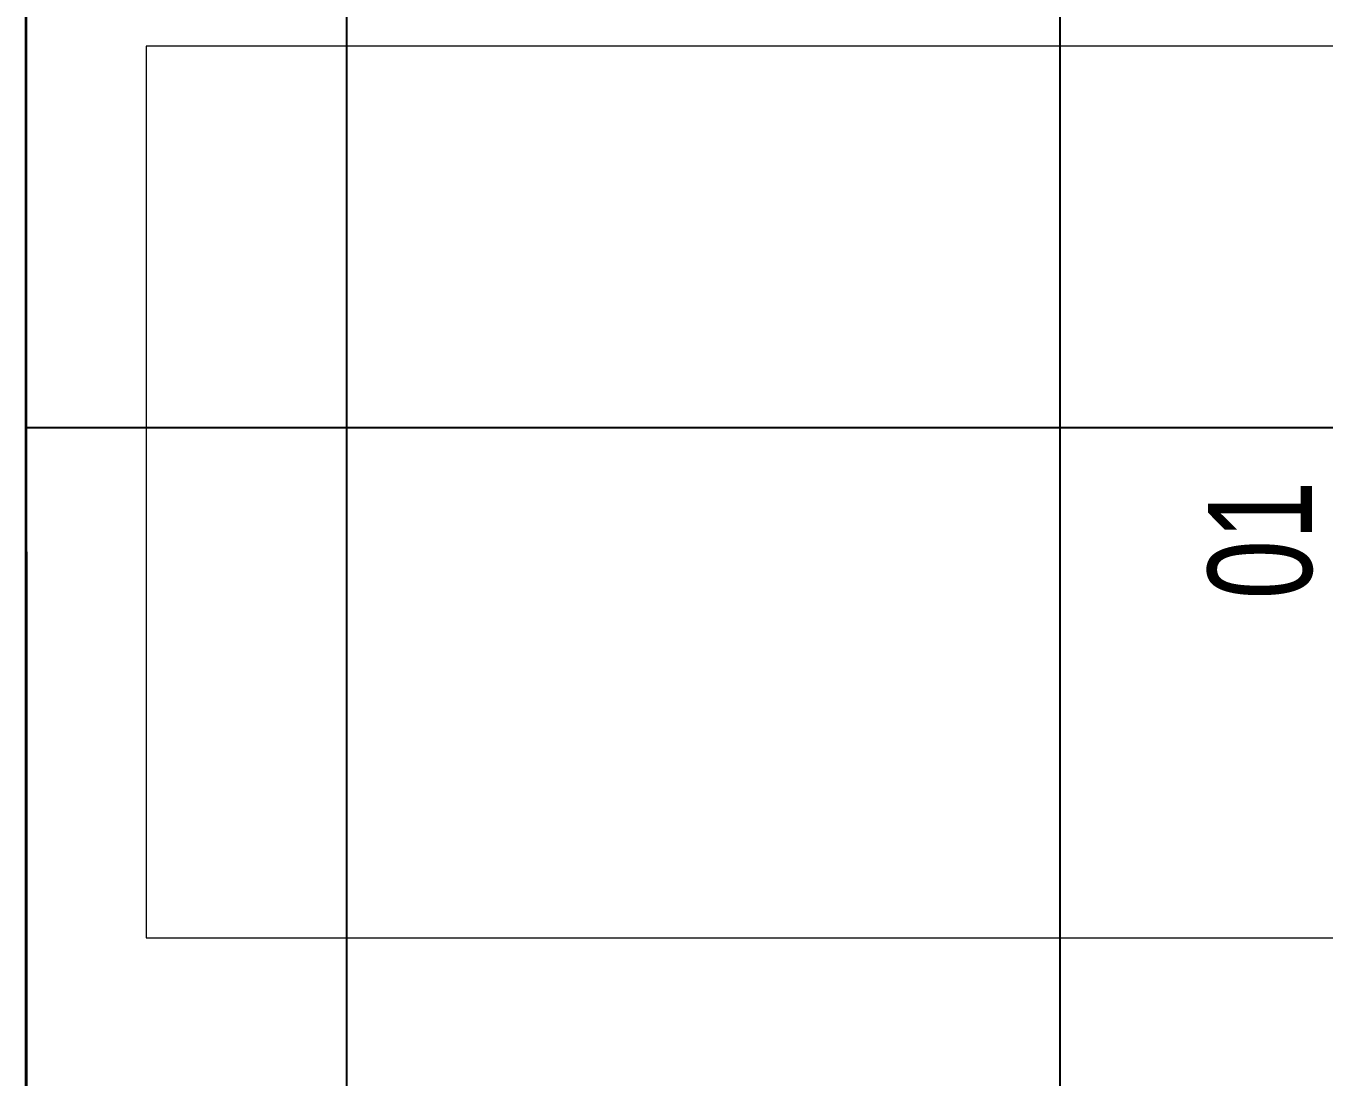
# Model space of a CAD drawing. Extents: x -509638 to 57327, y -29287 to 19916.
# Drawn here: x 25876 to 26968, y -12176 to -11292 of the extents above; entities that cross this region are included whole.
import ezdxf

# ---------------------------------------------------------------- set-up
doc = ezdxf.new("R2010")
doc.units = 0
doc.header["$LTSCALE"] = 0.25
doc.linetypes.add('DASHDOT', pattern=[25.4, 12.7, -6.35, 0, -6.35])
for name, color, linetype, lineweight in [('01-First Floor$0$72_EGR_EQP_TAG', 142, 'Continuous', 5), ('01-First Floor$0$LOADING', 253, 'Continuous', 5), ('E-LITE-CLNG-CNDT', 6, 'DASHDOT', 35)]:
    doc.layers.add(name, color=color, linetype=linetype, lineweight=lineweight)
doc.layers.add('01-First Floor$0$FALSE CEILING', color=251, linetype='Continuous')
doc.layers.add('01-First Floor$0$X-WHITE glass', color=255, linetype='Continuous')
doc.styles.add('01-First Floor$0$X3G_ENTITY_257CFD', font='swisscl.ttf', dxfattribs={"height": 200})

# ---------------------------------------------------------------- blocks, each defined once
blk = doc.blocks.new('01-First Floor')
at = {"layer": '01-First Floor$0$FALSE CEILING', "linetype": 'Continuous'}
for p, q in [((26146, -12830), (26146, -8830)), ((26746, -12830), (26746, -8830)), ((25876, -12829.8, 0), (25876, -10709.8, 0)), ((25876, -11630), (29376, -11630))]:
    blk.add_line(p, q, dxfattribs=at)
at = {"layer": '01-First Floor$0$FALSE CEILING'}
blk.add_lwpolyline([(29376, -8830), (25876, -8830), (25876, -10710), (25876, -10710), (25876, -12830), (29376, -12830), (29376, -8830)], dxfattribs=at)
at = {"layer": '01-First Floor$0$LOADING', "elevation": -0.1}
blk.add_lwpolyline([(27477.2, -12059.3), (27477.2, -11309.3), (25977.2, -11309.3), (25977.2, -12059.3)], close=True, dxfattribs=at)
at = {"layer": '01-First Floor$0$X-WHITE glass', "color": 253, "lineweight": 30, "ltscale": 6, "true_color": 0x9898cc}
blk.add_line((25876, -10660), (25876.5, -12830.2, 0), dxfattribs=at)
at = {"layer": '01-First Floor$0$72_EGR_EQP_TAG', "insert": (26870.4, -11724.7, -0.1), "char_height": 87.47, "attachment_point": 2, "rotation": 90, "style": '01-First Floor$0$X3G_ENTITY_257CFD'}
blk.add_mtext('01', dxfattribs=at)

msp = doc.modelspace()

# ---------------------------------------------------------------- block references
at = {"layer": 'E-LITE-CLNG-CNDT'}
msp.add_blockref('01-First Floor', (0, 0), dxfattribs=at)

doc.saveas('drawing.dxf')
